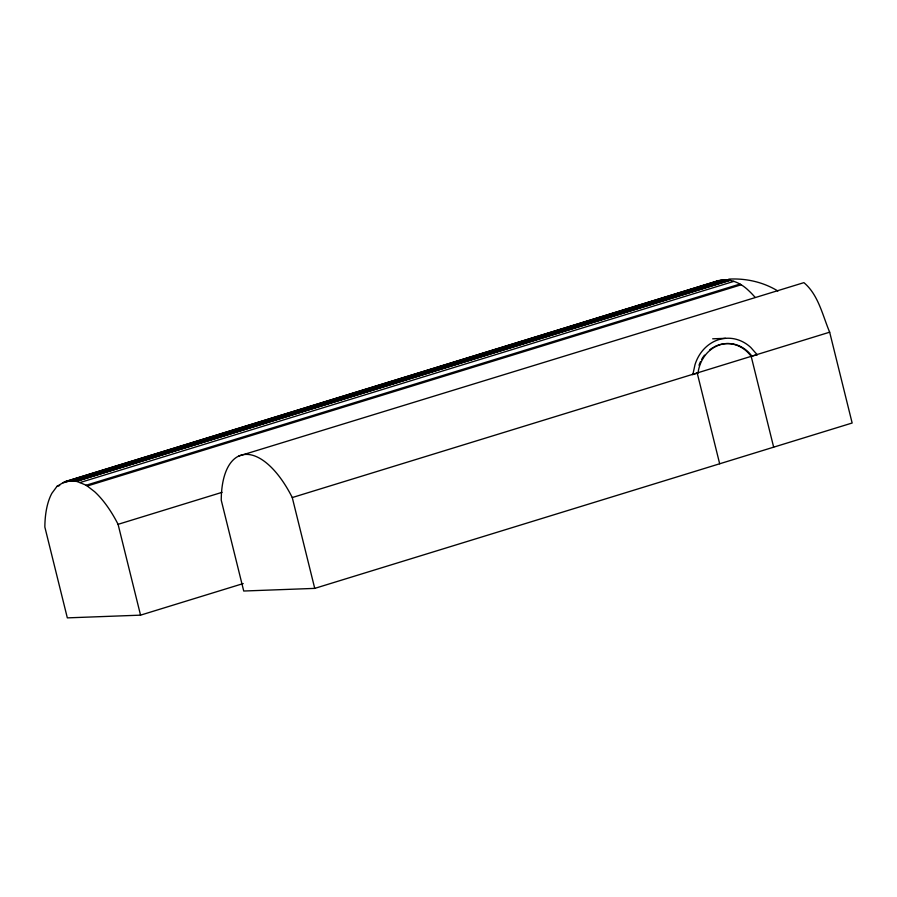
<?xml version="1.0" encoding="UTF-8"?>
<svg xmlns="http://www.w3.org/2000/svg" width="897" height="897" viewBox="0 0 897 897"><rect width="100%" height="100%" fill="white"/><g stroke="black" fill="none" stroke-linecap="round" stroke-linejoin="round"><path stroke-width="1.35" d="M692.024 374.542L692.854 374.52L695.007 364.664A40.118 35.409 87.9 0 1 750.8 347.487L757.191 354.719L751.181 356.344A34.792 30.711 87.9 0 0 713.788 347.128M754.994 297.21A88.074 40.298 72.9 0 0 748.524 290.493C740.63 282.757 729.384 277.846 718.34 280.671L64.449 481.891L57.016 486.331L51.869 493.305A88.074 40.298 72.9 0 0 44.85 527.055L67.331 617.876L140.549 615.151L243.199 583.566M715.739 282.05L718.34 280.671M64.449 481.891L718.777 280.593M63.182 482.855L720.986 280.268M64.887 481.812L68.856 481.297L722.747 280.088M68.856 481.297L724.35 279.987M70.459 481.207L725.953 279.965M57.016 486.331L59.695 485.501M72.063 481.184L73.89 481.229L727.781 280.021M73.89 481.229L76.211 481.386L730.102 280.178M76.211 481.386L730.573 280.223M76.682 481.442L79.911 482.586L733.802 281.378M79.911 482.586L86.157 485.243L740.047 284.035M86.157 485.243L87.244 486.006L741.135 284.798M238.837 456.035L803.903 282.645C818.456 294.844 822.549 315.34 829.669 332.193L852.15 423.014L314.735 588.387L243.726 591.022L221.245 500.201A85.024 38.896 72.9 0 1 245.744 454.398A85.024 38.896 72.9 0 1 292.265 497.555L314.735 588.387M87.244 486.006L94.634 491.713A88.074 40.298 72.9 0 1 118.079 524.33L222.064 492.33M292.265 497.555L829.669 332.193M692.854 374.52L698.023 372.928A34.792 30.711 87.9 0 1 720.1 344.751A34.792 30.711 87.9 0 1 752.011 356.311M712.689 338.808L725.505 338.326M756.362 354.752L757.191 354.719M698.023 372.928L697.193 372.95L719.674 463.783M728.768 279.124C745.856 278.137 763.246 282.028 777.867 291.009M751.181 356.344L773.663 447.166M118.079 524.33L140.549 615.151M699.021 365.258A34.792 30.711 87.9 0 1 700.512 361.648M701.689 359.361A34.792 30.711 87.9 0 1 704.526 355.134M709.762 349.841A34.792 30.711 87.9 0 1 712.756 347.733"/></g></svg>
